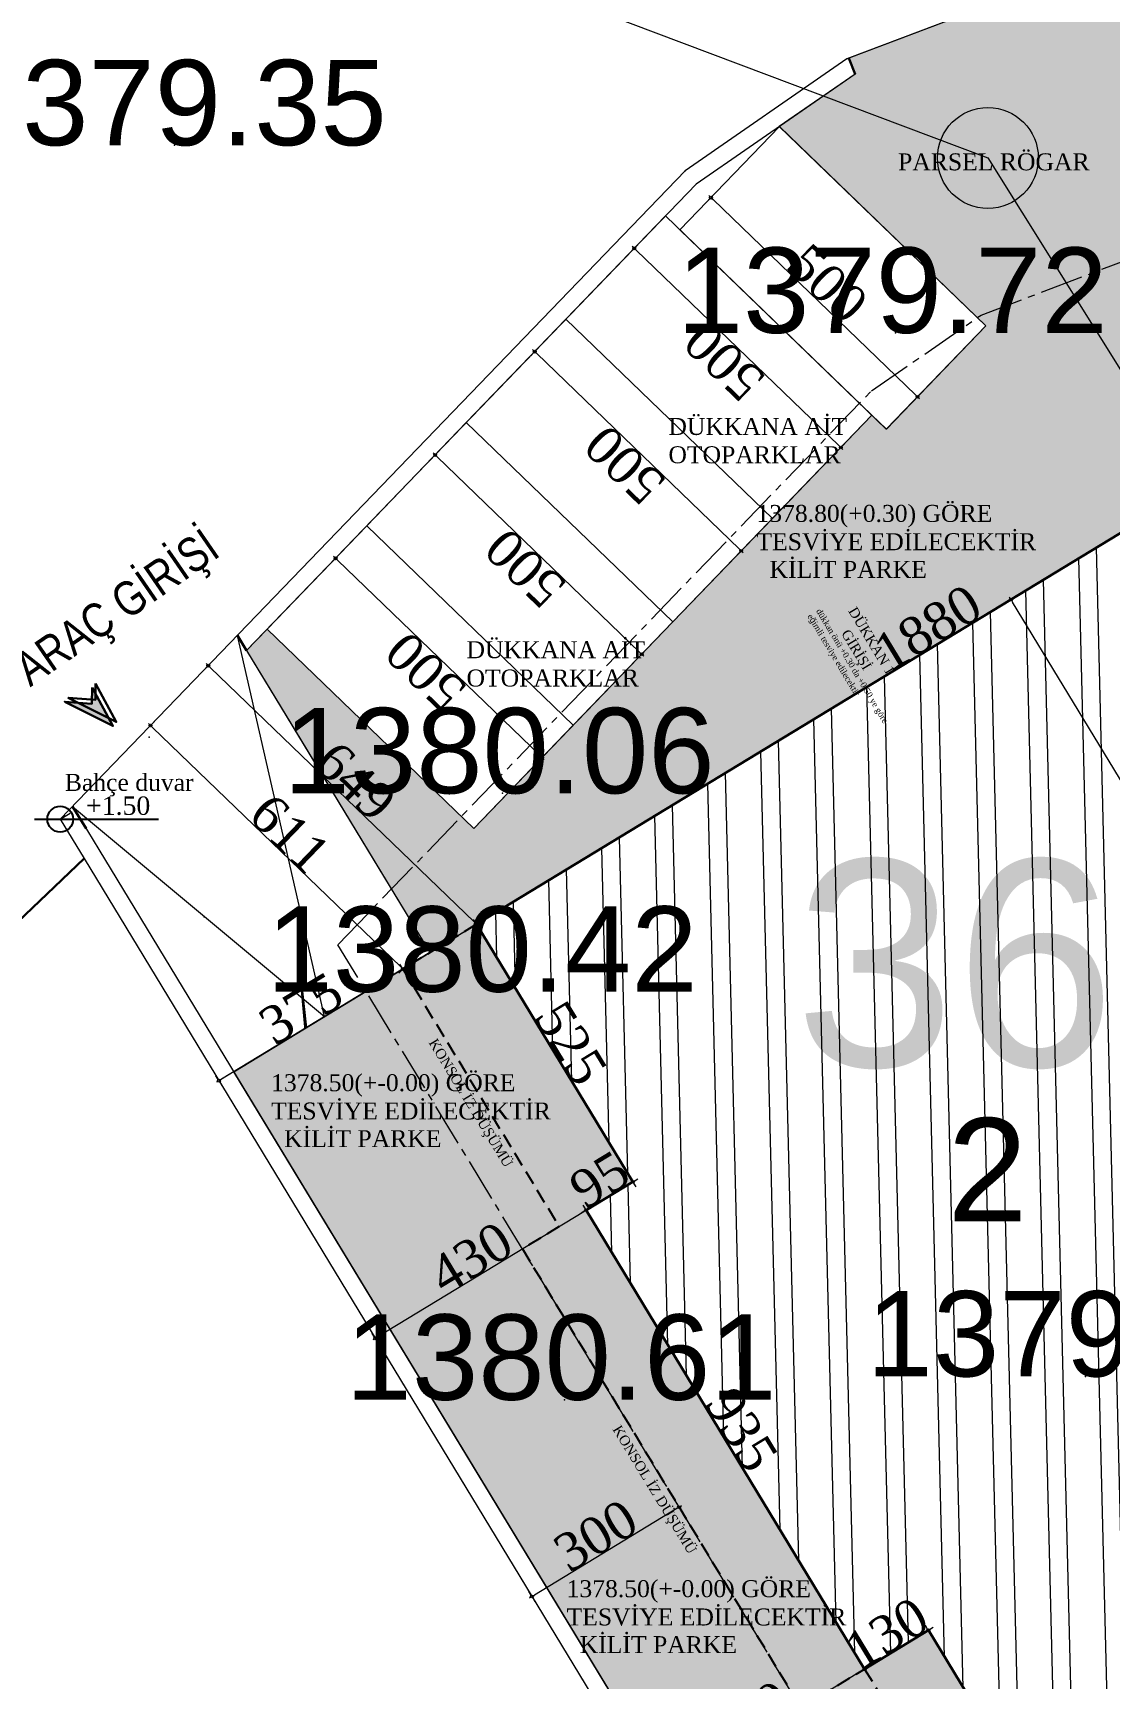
# Model space of a CAD drawing. Header units: millimetres. Extents: x 2232 to 85269, y -3593 to 5869.
# Drawn here: x 4351 to 4820, y 2992 to 3708 of the extents above; entities that cross this region are included whole.
import ezdxf

# ---------------------------------------------------------------- set-up
doc = ezdxf.new("R2010")
doc.units = ezdxf.units.MM
for name, pattern in [('CENTER2', [112.5, 75, -12.5, 12.5, -12.5]), ('DOTX2', [0.5, 0, -0.5]), ('HIDDEN', [0.375, 0.25, -0.125])]:
    doc.linetypes.add(name, pattern=pattern)
for name, color, linetype, lineweight in [('03_PARSEL_ALN_YENI', 40, 'Continuous', 0), ('@03_PARSEL', 40, 'Continuous', 0), ('duvar', 232, 'Continuous', 30), ('gors2', 55, 'Continuous', 30), ('iz', 1, 'DOTX2', 20), ('Kiris', 7, 'Continuous', 30), ('KOMSU', 6, 'Continuous', 0), ('NKOT', 1, 'Continuous', 0), ('NOKTA', 30, 'Continuous', 0), ('NOKTA_PARSEL_YENI', 2, 'Continuous', 0), ('taramaa', 8, 'Continuous', 13), ('TEVHID', 4, 'Continuous', 0), ('yazı', 11, 'Continuous', 20), ('YOLATERK', 143, 'Continuous', 0), ('ölçü iç', 170, 'Continuous', 9), ('ÖLÇÜ İÇ', 7, 'Continuous', 9)]:
    doc.layers.add(name, color=color, linetype=linetype, lineweight=lineweight)
for name, color, linetype in [('Kot', 7, 'Continuous'), ('LINES', 50, 'Continuous'), ('Yazi', 7, 'Continuous')]:
    doc.layers.add(name, color=color, linetype=linetype)
doc.styles.add('m2', font='arial.ttf', dxfattribs={"width": 0.8, "height": 16})
doc.styles.add('ROMANT', font='times.ttf')
doc.styles.get("Standard").update_dxf_attribs({"font": 'arial.ttf'})
doc.styles.add('times new roman tur_1_18', font='times.ttf', dxfattribs={"height": 0.2})
doc.styles.add('Times roman', font='times.ttf')
doc.dimstyles.new('VAZİYET ÖLÇÜ', dxfattribs={"dimtxt": 65, "dimasz": 5, "dimexe": 5, "dimexo": 0, "dimgap": 0, "dimtad": 1, "dimdec": 0, "dimzin": 3, "dimdsep": 46, "dimtxsty": 'ROMANT', "dimblk": 'fm-dim', "dimcen": 9, "dimdle": 1.25, "dimse1": 1, "dimse2": 1, "dimaunit": 1, "dimadec": 4, "dimazin": 0, "dimtfac": 0.75, "dimtdec": 0, "dimtix": 1, "dimtofl": 0, "dimtmove": 2, "dimatfit": 3, "dimldrblk": '11_AR2', "dimfxl": 1, "dimtvp": 1, "dimtolj": 1, "dimtzin": 3, "dimarcsym": 0})
pattern_1 = [(45, (-15000, 0), (0, 45.254834), [96, -32]), (135, (-14977.373, 22.627), (4e-15, 45.254834), [96, -32])]

# ---------------------------------------------------------------- blocks, each defined once
blk = doc.blocks.new('fm-dim')
at = {"linetype": 'Continuous'}
for p, q in [((-0.5, 0), (-1, 0)), ((0, 0.5), (0, 2)), ((0, -0.5), (0, -2)), ((0.5, 0), (1, 0))]:
    blk.add_line(p, q, dxfattribs=at)
at = {"color": 9, "linetype": 'Continuous'}
blk.add_circle((0, 0), 0.5, dxfattribs=at)
blk = doc.blocks.new('*D20')
at = {"layer": 'Defpoints', "color": 0, "transparency": 16777216}
for p in [(784747.6, -318397.9, -11.6), (784747.6, -318397.9), (784747.6, -318897.9, -11.6)]:
    blk.add_point(p, dxfattribs=at)
at = {"layer": 'ÖLÇÜ İÇ', "color": 0, "lineweight": -2, "transparency": 16777216}
blk.add_line((784747.6, -318892.9), (784747.6, -318402.9), dxfattribs=at)
at = {"layer": 'ÖLÇÜ İÇ', "color": 0, "lineweight": -2, "transparency": 16777216, "xscale": 5, "yscale": 5, "zscale": 5}
for p, rotation in [((784747.6, -318397.9), 90.00000000002727), ((784747.6, -318897.9), 270.0000000000273)]:
    blk.add_blockref('fm-dim', p, dxfattribs=dict(at, rotation=rotation))
at = {"layer": 'ÖLÇÜ İÇ', "color": 0, "transparency": 16777216, "insert": (784780.6, -318647.9), "char_height": 65, "attachment_point": 5, "rotation": 270, "style": 'ROMANT'}
blk.add_mtext('\\A1;500', dxfattribs=at)
blk = doc.blocks.new('11_AR2')
blk.add_line((-0.5, 0), (-1, 0))
blk.add_circle((0, 0), 0.5)
blk = doc.blocks.new('YTTYTY')
at = {"layer": 'NOKTA'}
for p in [(1080623.7, -439430.2, -125.3), (1081880.2, -439757.1, -89), (1081195, -440559.1, -54.6), (1080466, -440672.6, -136720.1), (1080675.3, -440774.1, -18.9), (1082211.1, -441574.9, -89.4), (1081303.1, -441615.6)]:
    blk.add_point(p, dxfattribs=at)
at = {"layer": 'NKOT'}
for s, p in [('1379.35', (1080242.5, -439430.2, -125.3)), ('1379.72', (1081499, -439757.1, -89)), ('1380.06', (1080813.8, -440559.1, -54.6)), ('1380.42', (1080784.1, -440904.8, -18.9)), ('1379.71', (1081829.9, -441574.9, -89.4)), ('1380.61', (1080921.9, -441615.6))]:
    blk.add_text(s, height=148.75, dxfattribs=at).set_placement(p)
blk = doc.blocks.new('*D2486')
at = {"layer": 'Defpoints', "color": 0, "transparency": 16777216}
for p in [(1127611, -439811.6), (1127611, -439811.6), (1126004, -440787.2)]:
    blk.add_point(p, dxfattribs=at)
at = {"layer": 'ÖLÇÜ İÇ', "color": 0, "lineweight": -2, "transparency": 16777216}
blk.add_line((1126008.3, -440784.6), (1127606.8, -439814.2), dxfattribs=at)
at = {"layer": 'ÖLÇÜ İÇ', "color": 0, "lineweight": -2, "transparency": 16777216, "xscale": 5, "yscale": 5, "zscale": 5}
for p, rotation in [((1127611, -439811.6), 31.2624292926261), ((1126004, -440787.2), 211.2624292926261)]:
    blk.add_blockref('fm-dim', p, dxfattribs=dict(at, rotation=rotation))
at = {"layer": 'ÖLÇÜ İÇ', "color": 0, "transparency": 16777216, "insert": (1126790.4, -440271.2), "char_height": 65, "attachment_point": 5, "rotation": 31.2624, "style": 'ROMANT'}
blk.add_mtext('\\A1;1880', dxfattribs=at)
blk = doc.blocks.new('*D2501')
at = {"layer": 'Defpoints', "color": 0, "transparency": 16777216}
for p in [(1126791.6, -442017.1), (1126791.6, -442017.1), (1127730.9, -443564.3)]:
    blk.add_point(p, dxfattribs=at)
at = {"layer": 'ÖLÇÜ İÇ', "color": 0, "lineweight": -2, "transparency": 16777216}
blk.add_line((1127728.3, -443560), (1126794.2, -442021.4), dxfattribs=at)
at = {"layer": 'ÖLÇÜ İÇ', "color": 0, "lineweight": -2, "transparency": 16777216, "xscale": 5, "yscale": 5, "zscale": 5}
for p, rotation in [((1126791.6, -442017.1), 121.2624292926255), ((1127730.9, -443564.3), 301.2624292926255)]:
    blk.add_blockref('fm-dim', p, dxfattribs=dict(at, rotation=rotation))
at = {"layer": 'ÖLÇÜ İÇ', "color": 0, "transparency": 16777216, "insert": (1127289.5, -442773.5), "char_height": 65, "attachment_point": 5, "rotation": 301.2624, "style": 'ROMANT'}
blk.add_mtext('\\A1;1810', dxfattribs=at)
blk = doc.blocks.new('*D2502')
at = {"layer": 'Defpoints', "color": 0, "transparency": 16777216}
for p in [(1126791.6, -442017.1), (1126680.5, -442084.6), (1126680.5, -442084.6)]:
    blk.add_point(p, dxfattribs=at)
at = {"layer": 'ÖLÇÜ İÇ', "color": 0, "lineweight": -2, "transparency": 16777216}
blk.add_line((1126787.3, -442019.7), (1126684.8, -442082), dxfattribs=at)
at = {"layer": 'ÖLÇÜ İÇ', "color": 0, "lineweight": -2, "transparency": 16777216, "xscale": 5, "yscale": 5, "zscale": 5}
for p, rotation in [((1126791.6, -442017.1), 31.26242929268892), ((1126680.5, -442084.6), 211.2624292926889)]:
    blk.add_blockref('fm-dim', p, dxfattribs=dict(at, rotation=rotation))
at = {"layer": 'ÖLÇÜ İÇ', "color": 0, "transparency": 16777216, "insert": (1126718.9, -442022.6), "char_height": 65, "attachment_point": 5, "rotation": 31.2624, "style": 'ROMANT'}
blk.add_mtext('\\A1;130', dxfattribs=at)
blk = doc.blocks.new('*D2503')
at = {"layer": 'Defpoints', "color": 0, "transparency": 16777216}
for p in [(1126195.3, -441285.3), (1126195.3, -441285.3), (1126680.5, -442084.6)]:
    blk.add_point(p, dxfattribs=at)
at = {"layer": 'ÖLÇÜ İÇ', "color": 0, "lineweight": -2, "transparency": 16777216}
blk.add_line((1126677.9, -442080.3), (1126197.9, -441289.6), dxfattribs=at)
at = {"layer": 'ÖLÇÜ İÇ', "color": 0, "lineweight": -2, "transparency": 16777216, "xscale": 5, "yscale": 5, "zscale": 5}
for p, rotation in [((1126195.3, -441285.3), 121.2624292926515), ((1126680.5, -442084.6), 301.2624292926516)]:
    blk.add_blockref('fm-dim', p, dxfattribs=dict(at, rotation=rotation))
at = {"layer": 'ÖLÇÜ İÇ', "color": 0, "transparency": 16777216, "insert": (1126466.2, -441667.7), "char_height": 65, "attachment_point": 5, "rotation": 301.2624, "style": 'ROMANT'}
blk.add_mtext('\\A1;935', dxfattribs=at)
blk = doc.blocks.new('*D2504')
at = {"layer": 'Defpoints', "color": 0, "transparency": 16777216}
for p in [(1126276.5, -441236), (1126195.3, -441285.3), (1126195.3, -441285.3)]:
    blk.add_point(p, dxfattribs=at)
at = {"layer": 'ÖLÇÜ İÇ', "color": 0, "lineweight": -2, "transparency": 16777216}
blk.add_line((1126272.2, -441238.6), (1126199.5, -441282.7), dxfattribs=at)
at = {"layer": 'ÖLÇÜ İÇ', "color": 0, "lineweight": -2, "transparency": 16777216, "xscale": 5, "yscale": 5, "zscale": 5}
for p, rotation in [((1126276.5, -441236), 31.26242929245344), ((1126195.3, -441285.3), 211.2624292924534)]:
    blk.add_blockref('fm-dim', p, dxfattribs=dict(at, rotation=rotation))
at = {"layer": 'ÖLÇÜ İÇ', "color": 0, "transparency": 16777216, "insert": (1126218.7, -441232.3), "char_height": 65, "attachment_point": 5, "rotation": 31.2624, "style": 'ROMANT'}
blk.add_mtext('\\A1;95', dxfattribs=at)
blk = doc.blocks.new('*D2505')
at = {"layer": 'Defpoints', "color": 0, "transparency": 16777216}
for p in [(1126004, -440787.2), (1126276.5, -441236), (1126276.5, -441236)]:
    blk.add_point(p, dxfattribs=at)
at = {"layer": 'ÖLÇÜ İÇ', "color": 0, "lineweight": -2, "transparency": 16777216}
blk.add_line((1126006.6, -440791.5), (1126273.9, -441231.7), dxfattribs=at)
at = {"layer": 'ÖLÇÜ İÇ', "color": 0, "lineweight": -2, "transparency": 16777216, "xscale": 5, "yscale": 5, "zscale": 5}
for p, rotation in [((1126004, -440787.2), 121.2624292925841), ((1126276.5, -441236), 301.262429292584)]:
    blk.add_blockref('fm-dim', p, dxfattribs=dict(at, rotation=rotation))
at = {"layer": 'ÖLÇÜ İÇ', "color": 0, "transparency": 16777216, "insert": (1126168.5, -440994.5), "char_height": 65, "attachment_point": 5, "rotation": 301.2624, "style": 'ROMANT'}
blk.add_mtext('\\A1;525', dxfattribs=at)
blk = doc.blocks.new('*D2506')
at = {"layer": 'Defpoints', "color": 0, "transparency": 16777216}
for p in [(1125536.6, -440336.6), (1125536.6, -440336.6), (1126004, -440787.2)]:
    blk.add_point(p, dxfattribs=at)
at = {"layer": 'ÖLÇÜ İÇ', "color": 0, "lineweight": -2, "transparency": 16777216}
blk.add_line((1126000.4, -440783.8), (1125540.2, -440340.1), dxfattribs=at)
at = {"layer": 'ÖLÇÜ İÇ', "color": 0, "lineweight": -2, "transparency": 16777216, "xscale": 5, "yscale": 5, "zscale": 5}
for p, rotation in [((1125536.6, -440336.6), 136.0485959687443), ((1126004, -440787.2), 316.0485959687443)]:
    blk.add_blockref('fm-dim', p, dxfattribs=dict(at, rotation=rotation))
at = {"layer": 'ÖLÇÜ İÇ', "color": 0, "transparency": 16777216, "insert": (1125793.3, -440538.1), "char_height": 65, "attachment_point": 5, "rotation": 316.0486, "style": 'ROMANT'}
blk.add_mtext('\\A1;649', dxfattribs=at)
blk = doc.blocks.new('*D2518')
at = {"layer": 'Defpoints', "color": 0, "transparency": 16777216}
for p in [(1126680.5, -442084.5), (1126312.9, -442307.7), (1126312.9, -442307.7)]:
    blk.add_point(p, dxfattribs=at)
at = {"layer": 'ÖLÇÜ İÇ', "color": 0, "lineweight": -2, "transparency": 16777216}
blk.add_line((1126676.2, -442087.1), (1126317.2, -442305.1), dxfattribs=at)
at = {"layer": 'ÖLÇÜ İÇ', "color": 0, "lineweight": -2, "transparency": 16777216, "xscale": 5, "yscale": 5, "zscale": 5}
for p, rotation in [((1126680.5, -442084.5), 31.26242935324289), ((1126312.9, -442307.7), 211.2624293532429)]:
    blk.add_blockref('fm-dim', p, dxfattribs=dict(at, rotation=rotation))
at = {"layer": 'ÖLÇÜ İÇ', "color": 0, "transparency": 16777216, "insert": (1126479.5, -442167.8), "char_height": 65, "attachment_point": 5, "rotation": 31.2624, "style": 'ROMANT'}
blk.add_mtext('\\A1;430', dxfattribs=at)
blk = doc.blocks.new('*D2519')
at = {"layer": 'Defpoints', "color": 0, "transparency": 16777216}
for p in [(1126195.2, -441285.3), (1125827.7, -441508.4), (1125827.7, -441508.4)]:
    blk.add_point(p, dxfattribs=at)
at = {"layer": 'ÖLÇÜ İÇ', "color": 0, "lineweight": -2, "transparency": 16777216}
blk.add_line((1126191, -441287.9), (1125832, -441505.8), dxfattribs=at)
at = {"layer": 'ÖLÇÜ İÇ', "color": 0, "lineweight": -2, "transparency": 16777216, "xscale": 5, "yscale": 5, "zscale": 5}
for p, rotation in [((1126195.2, -441285.3), 31.26242935326862), ((1125827.7, -441508.4), 211.2624293532686)]:
    blk.add_blockref('fm-dim', p, dxfattribs=dict(at, rotation=rotation))
at = {"layer": 'ÖLÇÜ İÇ', "color": 0, "transparency": 16777216, "insert": (1125994.3, -441368.6), "char_height": 65, "attachment_point": 5, "rotation": 31.2624, "style": 'ROMANT'}
blk.add_mtext('\\A1;430', dxfattribs=at)
blk = doc.blocks.new('*D2520')
at = {"layer": 'Defpoints', "color": 0, "transparency": 16777216}
for p in [(1125875.8, -440865.1), (1125555.2, -441059.7), (1125555.2, -441059.7)]:
    blk.add_point(p, dxfattribs=at)
at = {"layer": 'ÖLÇÜ İÇ', "color": 0, "lineweight": -2, "transparency": 16777216}
blk.add_line((1125871.5, -440867.7), (1125559.5, -441057.1), dxfattribs=at)
at = {"layer": 'ÖLÇÜ İÇ', "color": 0, "lineweight": -2, "transparency": 16777216, "xscale": 5, "yscale": 5, "zscale": 5}
for p, rotation in [((1125875.8, -440865.1), 31.26242935328261), ((1125555.2, -441059.7), 211.2624293532826)]:
    blk.add_blockref('fm-dim', p, dxfattribs=dict(at, rotation=rotation))
at = {"layer": 'ÖLÇÜ İÇ', "color": 0, "transparency": 16777216, "insert": (1125698.3, -440934.1), "char_height": 65, "attachment_point": 5, "rotation": 31.2624, "style": 'ROMANT'}
blk.add_mtext('\\A1;375', dxfattribs=at)
blk = doc.blocks.new('*D2521')
at = {"layer": 'Defpoints', "color": 0, "transparency": 16777216}
for p in [(1125435.9, -440441), (1125435.9, -440441), (1125875.8, -440865.1)]:
    blk.add_point(p, dxfattribs=at)
at = {"layer": 'ÖLÇÜ İÇ', "color": 0, "lineweight": -2, "transparency": 16777216}
blk.add_line((1125872.2, -440861.6), (1125439.5, -440444.5), dxfattribs=at)
at = {"layer": 'ÖLÇÜ İÇ', "color": 0, "lineweight": -2, "transparency": 16777216, "xscale": 5, "yscale": 5, "zscale": 5}
for p, rotation in [((1125435.9, -440441), 136.0485959686964), ((1125875.8, -440865.1), 316.0485959686964)]:
    blk.add_blockref('fm-dim', p, dxfattribs=dict(at, rotation=rotation))
at = {"layer": 'ÖLÇÜ İÇ', "color": 0, "transparency": 16777216, "insert": (1125678.8, -440629.3), "char_height": 65, "attachment_point": 5, "rotation": 316.0486, "style": 'ROMANT'}
blk.add_mtext('\\A1;611', dxfattribs=at)
blk = doc.blocks.new('*D2522')
at = {"layer": 'Defpoints', "color": 0, "transparency": 16777216}
for p in [(1126357.2, -441802.6), (1126100.8, -441958.3, -138060.7), (1126100.8, -441958.3)]:
    blk.add_point(p, dxfattribs=at)
at = {"layer": 'ÖLÇÜ İÇ', "color": 0, "lineweight": -2, "transparency": 16777216}
blk.add_line((1126353, -441805.2), (1126105.1, -441955.7), dxfattribs=at)
at = {"layer": 'ÖLÇÜ İÇ', "color": 0, "lineweight": -2, "transparency": 16777216, "xscale": 5, "yscale": 5, "zscale": 5}
for p, rotation in [((1126357.2, -441802.6), 31.26242935317646), ((1126100.8, -441958.3), 211.2624293531764)]:
    blk.add_blockref('fm-dim', p, dxfattribs=dict(at, rotation=rotation))
at = {"layer": 'ÖLÇÜ İÇ', "color": 0, "transparency": 16777216, "insert": (1126211.9, -441852.2), "char_height": 65, "attachment_point": 5, "rotation": 31.2624, "style": 'ROMANT'}
blk.add_mtext('\\A1;300', dxfattribs=at)
blk = doc.blocks.new('*D2533')
at = {"layer": 'Defpoints', "color": 0, "transparency": 16777216}
for p in [(1126935.7, -440221.6), (1126935.7, -440221.6), (1127869.9, -441760.2)]:
    blk.add_point(p, dxfattribs=at)
at = {"layer": 'ÖLÇÜ İÇ', "color": 0, "lineweight": -2, "transparency": 16777216}
blk.add_line((1127867.3, -441755.9), (1126938.3, -440225.9), dxfattribs=at)
at = {"layer": 'ÖLÇÜ İÇ', "color": 0, "lineweight": -2, "transparency": 16777216, "xscale": 5, "yscale": 5, "zscale": 5}
for p, rotation in [((1126935.7, -440221.6), 121.2624292926241), ((1127869.9, -441760.2), 301.2624292926241)]:
    blk.add_blockref('fm-dim', p, dxfattribs=dict(at, rotation=rotation))
at = {"layer": 'ÖLÇÜ İÇ', "color": 0, "transparency": 16777216, "insert": (1127431.1, -440973.7), "char_height": 65, "attachment_point": 5, "rotation": 301.2624, "style": 'ROMANT'}
blk.add_mtext('\\A1;1800', dxfattribs=at)
blk = doc.blocks.new('*D2537')
at = {"layer": 'Defpoints', "color": 0, "transparency": 16777216}
for p in [(1127869.9, -441760.2), (1126968.1, -442307.7), (1126968.1, -442307.7)]:
    blk.add_point(p, dxfattribs=at)
at = {"layer": 'ÖLÇÜ İÇ', "color": 0, "lineweight": -2, "transparency": 16777216}
blk.add_line((1127865.6, -441762.8), (1126972.3, -442305.1), dxfattribs=at)
at = {"layer": 'ÖLÇÜ İÇ', "color": 0, "lineweight": -2, "transparency": 16777216, "xscale": 5, "yscale": 5, "zscale": 5}
for p, rotation in [((1127869.9, -441760.2), 31.26242929260379), ((1126968.1, -442307.7), 211.2624292926038)]:
    blk.add_blockref('fm-dim', p, dxfattribs=dict(at, rotation=rotation))
at = {"layer": 'ÖLÇÜ İÇ', "color": 0, "transparency": 16777216, "insert": (1127401.8, -442005.7), "char_height": 65, "attachment_point": 5, "rotation": 31.2624, "style": 'ROMANT'}
blk.add_mtext('\\A1;1055', dxfattribs=at)
blk = doc.blocks.new('FGFDGFDG')
at = {"layer": 'ÖLÇÜ İÇ', "color": 3}
blk.add_lwpolyline([(784669.4, -318397.9), (784919.4, -318397.9), (784919.4, -318897.9), (784669.4, -318897.9)], close=True, dxfattribs=at)
at = {"layer": 'ÖLÇÜ İÇ'}
dim = blk.add_aligned_dim(p1=(784747.6, -318897.9), p2=(784747.6, -318397.9), distance=0, dimstyle='VAZİYET ÖLÇÜ', dxfattribs=at)
dim.commit()
dim.dimension.update_dxf_attribs({"geometry": '*D20', "text_midpoint": (784780.6, -318647.9, 11.6)})
blk = doc.blocks.new('DFGDFG')
at = {"layer": 'gors2'}
h = blk.add_hatch(color=256, dxfattribs=at)
h.paths.add_polyline_path([(1065479.6, -440403.2), (1065479.7, -440396), (1065485.6, -440396.4), (1065485.8, -440385.4), (1065508.9, -440428.2), (1065455.2, -440401.4)])
h.paths.add_polyline_path([(1065480.1, -440374.9), (1065485.8, -440385.4), (1065485.6, -440396.4), (1065479.7, -440396)])
h.paths.add_polyline_path([(1065432.3, -440399.7), (1065455.2, -440401.4), (1065508.9, -440428.2), (1065516.1, -440441.6)])
at = {"layer": 'taramaa'}
h = blk.add_hatch(dxfattribs=at)
h.set_pattern_fill('AR-HBONE', color=256, scale=8)
h.set_pattern_definition(pattern_1)
h.paths.add_polyline_path([(1070331, -446180.5), (1069903.6, -446440), (1069773.8, -446226.3), (1070201.2, -445966.8)], flags=16)
h.paths.add_polyline_path([(1069476.2, -446699.5), (1069346.4, -446485.8), (1069773.8, -446226.3), (1069903.6, -446440)], flags=16)
h.paths.add_polyline_path([(1069268.5, -446357.6), (1069138.8, -446143.9), (1069566.2, -445884.4), (1069695.9, -446098.1)], flags=16)
h.paths.add_polyline_path([(1069695.9, -446098.1), (1069566.2, -445884.4), (1069993.5, -445625), (1070123.3, -445838.7)], flags=16)
h.paths.add_polyline_path([(1070331, -446180.5), (1070201.2, -445966.8), (1070628.6, -445707.3), (1070758.4, -445921)], flags=16)
h.paths.add_polyline_path([(1070758.4, -445921), (1070628.6, -445707.3), (1071056, -445447.9), (1071185.8, -445661.6)], flags=16)
h.paths.add_polyline_path([(1070123.3, -445838.7), (1069993.5, -445625), (1070420.9, -445365.5), (1070550.7, -445579.2)], flags=16)
h.paths.add_polyline_path([(1070550.7, -445579.2), (1070420.9, -445365.5), (1070848.3, -445106), (1070978.1, -445319.7)], flags=16)
h.paths.add_polyline_path([(1070343.1, -445237.2), (1070213.4, -445023.5), (1070640.8, -444764.1), (1070770.5, -444977.8)], flags=16)
h.paths.add_polyline_path([(1069915.7, -445496.7), (1069786, -445283), (1070213.4, -445023.5), (1070343.1, -445237.2)], flags=16)
h.paths.add_polyline_path([(1069488.3, -445756.2), (1069358.6, -445542.5), (1069786, -445283), (1069915.7, -445496.7)], flags=16)
h.paths.add_polyline_path([(1069060.9, -446015.7), (1068931.2, -445802), (1069358.6, -445542.5), (1069488.3, -445756.2)], flags=16)
h.paths.add_polyline_path([(1069151, -445200.6), (1069280.7, -445414.3), (1068853.3, -445673.8), (1068723.6, -445460.1)], flags=16)
h.paths.add_polyline_path([(1070135.5, -444895.3), (1069708.1, -445154.8), (1069578.4, -444941.1), (1070005.8, -444681.6)], flags=16)
h.paths.add_polyline_path([(1069578.4, -444941.1), (1069708.1, -445154.8), (1069280.7, -445414.3), (1069151, -445200.6)], flags=16)
h.paths.add_polyline_path([(1070433.2, -444422.2), (1070562.9, -444635.9), (1070135.5, -444895.3), (1070005.8, -444681.6)], flags=16)
h.paths.add_polyline_path([(1070225.6, -444080.3), (1070355.3, -444294), (1069927.9, -444553.4), (1069798.2, -444339.7)], flags=16)
h.paths.add_polyline_path([(1069798.2, -444339.7), (1069927.9, -444553.4), (1069500.5, -444812.9), (1069370.8, -444599.2)], flags=16)
h.paths.add_polyline_path([(1069370.8, -444599.2), (1069500.5, -444812.9), (1069073.1, -445072.4), (1068943.4, -444858.7)], flags=16)
h.paths.add_polyline_path([(1068943.4, -444858.7), (1069073.1, -445072.4), (1068645.7, -445331.9), (1068516, -445118.2)], flags=16)
h.paths.add_polyline_path([(1069363.2, -446963.1), (1069820.9, -446761.8), (1069921.6, -446990.6), (1070146.5, -446891.7), (1070322.1, -446789.7), (1070196.4, -446573.5), (1071945.6, -445557.1), (1071908.5, -445477.3), (1071618.3, -445612), (1070565.5, -443344.5), (1070855.7, -443209.8), (1070791.4, -443095.2), (1070512.4, -443251.9), (1069778, -441944), (1069490.8, -441582.1), (1069533.4, -441515.1), (1069530, -441512.6), (1069498.8, -441536.2), (1068906.3, -440766.7), (1068893.9, -440750.1), (1068547.9, -440389), (1068561.7, -440375.8), (1068254.5, -440055.2), (1068221.5, -440020.7), (1067844.6, -439692.1), (1068056.7, -439448.1), (1067569.4, -439024.9), (1067292.8, -439091.7), (1066798.9, -439278.6), (1066809.6, -439306.6), (1066677.7, -439397.7), (1067037.7, -439744.7), (1066864.2, -439924.7), (1066839.1, -439900.5), (1066145, -440620.4), (1065785.1, -440273.4), (1065749.3, -440310.5), (1066068.6, -440836.5), (1067756.9, -439811.6), (1068029.3, -440260.4), (1068110.5, -440211.1), (1068595.7, -441010.3), (1068484.6, -441077.8), (1069423.9, -442625), (1069535.1, -442557.5), (1070020.3, -443356.7), (1069939.1, -443406), (1070211.5, -443854.8), (1068476.3, -444908.3), (1068181.4, -445087.3), (1069460.3, -447193.5), (1069463.9, -447191.9)])
h = blk.add_hatch(dxfattribs=at)
h.set_pattern_fill('AR-HBONE', color=256, scale=8)
h.set_pattern_definition(pattern_1)
h.paths.add_polyline_path([(1067876.7, -443564.3), (1067765.6, -443631.7), (1068250.8, -444431), (1068332.1, -444381.7), (1068604.5, -444830.4), (1068181.4, -445087.3), (1065726.7, -441044.1), (1066149.8, -440787.2), (1066422.3, -441236), (1066341.1, -441285.3), (1066826.3, -442084.6), (1066937.4, -442017.1), (1067010.1, -442136.8), (1066844.7, -442237.2), (1066953.7, -442416.7), (1067007.9, -442383.7), (1067423.1, -443067.6), (1067534.2, -443000.1)])
blk.add_line((1065075.8, -441045.1, -138060.7), (1065466, -440672.6, -138060.7))
at = {"layer": '03_PARSEL_ALN_YENI', "lineweight": 0}
blk.add_lwpolyline([(1070022.9, -441665.3), (1069667.6, -441172.2), (1069560.8, -441035.9), (1069052.4, -440386.9), (1068553.4, -439856.7), (1068392.7, -439700.1), (1067605.2, -439016.3), (1067292.8, -439091.7), (1066795.5, -439279.9), (1066513.3, -439474.7), (1065424.5, -440604.1), (1065466, -440672.6), (1068138.6, -445074.7), (1068304.5, -445347.9), (1069448.3, -447231.5), (1070160.1, -446918.5), (1072090, -445796.9), (1070882.5, -443196.1)], close=True, dxfattribs=at)
for points in [[(1065462.1, -440608.3), (1065462.1, -440608.3), (1065491.7, -440657), (1068164.2, -445059.1), (1068330.2, -445332.4), (1069460.3, -447193.5), (1070146.5, -446891.7), (1072051.2, -445784.7), (1070855.7, -443209.8), (1069997.6, -441681.5), (1069643.6, -441190.2), (1069537.2, -441054.4), (1069029.6, -440406.4), (1068532, -439877.8), (1068372.4, -439722.2), (1067569.4, -439024.9)], [(1066809.6, -439306.6), (1066532.8, -439497.7), (1065749.3, -440310.5)], [(1065446, -440581.8), (1065884.8, -440948.1), (1065733.2, -440284)], [(1065749.3, -440310.5), (1065833.6, -440449.4), (1066068.6, -440836.5), (1065701.1, -441059.7)]]:
    blk.add_lwpolyline(points, dxfattribs=at)
at = {"layer": '@03_PARSEL'}
blk.add_line((1065466, -440672.6, -138060.7), (1068138.6, -445074.7, -138060.7), dxfattribs=at)
at = {"layer": 'duvar', "color": 1, "lineweight": 15}
blk.add_circle((1067041.2, -439452.4), 87.9, dxfattribs=at)
at = {"layer": 'gors2'}
for points in [[(1065480.1, -440374.9), (1065516.1, -440441.6), (1065432.3, -440399.7), (1065479.6, -440403.2), (1065480.1, -440374.9)], [(1065486.1, -440368.1), (1065522, -440434.8), (1065438.3, -440393), (1065485.6, -440396.4), (1065486.1, -440368.1)]]:
    blk.add_lwpolyline(points, dxfattribs=at)
at = {"layer": 'Kiris', "color": 18, "true_color": 0x000000}
for points in [[(1066809.6, -439306.6), (1066798.9, -439278.6)], [(1065733.2, -440284), (1065749.3, -440310.5)], [(1065446, -440581.8), (1065469.6, -440620.6)]]:
    blk.add_lwpolyline(points, dxfattribs=at)
at = {"layer": 'KOMSU', "lineweight": 0}
blk.add_line((1065424.5, -440604.1), (1065441.9, -440593.6), dxfattribs=at)
at = {"layer": 'Kot', "color": 11, "linetype": 'Continuous', "lineweight": -3}
for points in [[(1065379.5, -440604.1), (1065469.5, -440604.1)], [(1065469.5, -440604.1), (1065595.7, -440604.1)]]:
    blk.add_lwpolyline(points, dxfattribs=at)
blk.add_circle((1065424.5, -440604.1), 22.5, dxfattribs=at)
at = {"layer": 'NOKTA_PARSEL_YENI', "lineweight": 0}
for p in [(1065424.5, -440604.1), (1065424.5, -440604.1), (1065424.5, -440604.1), (1065424.5, -440604.1), (1065424.5, -440604.1), (1065424.5, -440604.1), (1065424.5, -440604.1), (1065424.5, -440604.1), (1065424.5, -440604.1), (1065433.2, -440598.9)]:
    blk.add_point(p, dxfattribs=at)
at = {"layer": 'taramaa'}
blk.add_lwpolyline([(1067292.8, -439091.7), (1066798.9, -439278.6), (1066809.6, -439306.6), (1066677.7, -439397.7), (1067037.7, -439744.7), (1066864.2, -439924.7), (1066839.1, -439900.5), (1066145, -440620.4), (1065785.1, -440273.4), (1065749.3, -440310.5), (1066068.6, -440836.5), (1067756.9, -439811.6), (1068029.3, -440260.4), (1068110.5, -440211.1), (1068595.7, -441010.3), (1068484.6, -441077.8), (1069423.9, -442625)], dxfattribs=at)
blk.add_lwpolyline([(1067876.7, -443564.3), (1067765.6, -443631.7), (1068250.8, -444431), (1068332.1, -444381.7), (1068604.5, -444830.4), (1068181.4, -445087.3), (1065726.7, -441044.1), (1066149.8, -440787.2), (1066422.3, -441236), (1066341.1, -441285.3), (1066826.3, -442084.6), (1066937.4, -442017.1), (1067010.1, -442136.8), (1066844.7, -442237.2), (1066953.7, -442416.7), (1067007.9, -442383.7), (1067423.1, -443067.6), (1067534.2, -443000.1)], close=True, dxfattribs=at)
at = {"layer": 'TEVHID', "color": 3, "linetype": 'CENTER2', "lineweight": 0, "elevation": -138060.7}
blk.add_lwpolyline([(1068196.7, -440207.3), (1068438.8, -440464.5), (1068672.7, -440713.1), (1068913, -441019.7), (1069267.8, -441472.6), (1069439.6, -441711), (1069600.7, -441934.7), (1070437.1, -443424.1), (1071032.7, -444707.1), (1071444.4, -445593.8), (1069933.2, -446472.1), (1069463.5, -446678.6), (1069132.8, -446134), (1068560.9, -445192.2), (1068395, -444919), (1065908.2, -440822.8), (1066838.6, -439857.8), (1067029.5, -439725.9), (1067440.5, -439570.4), (1067472, -439562.8), (1068054, -440068.2)], close=True, dxfattribs=at)
at = {"layer": 'YOLATERK'}
for p in [(1066795.5, -439279.9, -126653.7), (1066513.3, -439474.7, -127549.7), (1065579.7, -440461.4, -125410.7), (1065424.5, -440604.1, -136881.7)]:
    blk.add_point(p, dxfattribs=at)
at = {"layer": 'ÖLÇÜ İÇ', "color": 1}
blk.add_lwpolyline([(1066076.9, -439088.9), (1067041.2, -439452.4), (1068314.5, -441486.4)], dxfattribs=at)
at = {"layer": 'ÖLÇÜ İÇ'}
for p, rotation in [((292682.2, -783500.3), 46.04859596887091), ((1840661.1, -95977.8), 226.048595968801), ((1840487.6, -96157.8), 226.048595968801), ((1840314.1, -96337.8), 226.048595968801), ((1840140.6, -96517.8), 226.048595968801)]:
    blk.add_blockref('FGFDGFDG', p, dxfattribs=dict(at, rotation=rotation))
at = {"layer": 'Kot', "color": 11, "linetype": 'Continuous', "lineweight": -3, "style": 'times new roman tur_1_18'}
blk.add_text('+1.50', height=32, dxfattribs=at).set_placement((1065469.5, -440596.6))
at = {"layer": 'LINES', "linetype": 'Continuous', "style": 'm2', "width": 0.8}
for s, height, rotation, p in [('VATAN CAD.', 361.38, 46.868, (1064175, -439672.2)), ('YAYA ve ARAÇ GİRİŞİ', 60, 34.6086, (1065135.9, -440537.7))]:
    blk.add_text(s, height=height, rotation=rotation, dxfattribs=at).set_placement(p)
at = {"layer": 'Yazi', "color": 6}
for s, height, p in [('368', 360, (1066704.4, -441034.9, -138060.7)), ('2', 180, (1066970.5, -441304.9, -138060.7))]:
    blk.add_text(s, height=height, dxfattribs=at).set_placement(p)
at = {"layer": 'yazı', "ltscale": 5, "char_height": 29.575, "width": 491.261, "attachment_point": 7, "rotation": 0, "style": 'Times roman'}
for s, insert in [('PARSEL RÖGAR', (1066884.6, -439474.3)), ('1378.80(+0.30) GÖRE TESVİYE EDİLECEKTİR', (1066637.8, -440136.3)), ('KİLİT PARKE', (1066660.7, -440183.8)), ('Bahçe duvar', (1065432.4, -440564.5)), ('1378.50(+-0.00) GÖRE TESVİYE EDİLECEKTİR', (1065791.9, -441128)), ('KİLİT PARKE', (1065814.7, -441175.5)), ('1378.50(+-0.00) GÖRE TESVİYE EDİLECEKTİR', (1066306.9, -442009.4)), ('KİLİT PARKE', (1066329.8, -442056.9))]:
    blk.add_mtext(s, dxfattribs=dict(at, insert=insert))
at = {"layer": 'yazı', "color": 2, "ltscale": 5, "char_height": 29.575, "width": 491.261, "attachment_point": 7, "rotation": 0, "style": 'Times roman'}
for insert in [(1066484.4, -439984.6), (1066132.5, -440373.5)]:
    blk.add_mtext('DÜKKANA AİT OTOPARKLAR', dxfattribs=dict(at, insert=insert))
blk = doc.blocks.new('RRRR')
at = {"layer": 'ölçü iç'}
h = blk.add_hatch(dxfattribs=at)
h.set_pattern_fill('ANSI32', color=2, scale=250, angle=-133.5898)
h.set_pattern_definition([(271.41019, (0, 0), (93.721606, 2.307185), []), (271.41019, (-30.47, -32.01), (93.721606, 2.307185), [])])
h.paths.add_polyline_path([(1128087.8, -441627.9), (1128248.7, -441892.9), (1128030.7, -442025.2), (1127869.9, -441760.2)])
h.paths.add_polyline_path([(1126004, -440787.2), (1126276.5, -441236), (1126195.3, -441285.3), (1126680.5, -442084.6), (1126791.6, -442017.1), (1127730.9, -443564.3), (1127619.8, -443631.7), (1128105, -444431), (1128186.2, -444381.7), (1128458.7, -444830.4), (1130065.7, -443854.8), (1129793.3, -443406), (1129874.5, -443356.7), (1129389.2, -442557.5), (1129278.1, -442625), (1128338.8, -441077.8), (1128449.9, -441010.3), (1127964.7, -440211.1), (1127883.5, -440260.4), (1127611, -439811.6)])
at = {"layer": 'iz', "color": 41, "linetype": 'HIDDEN', "lineweight": 25, "ltscale": 100, "true_color": 0xf4ee51}
blk.add_lwpolyline([(1126004, -440787.2), (1125875.8, -440865.1), (1126148.2, -441313.9), (1126084.1, -441352.8), (1126569.4, -442152), (1126680.5, -442084.6), (1127619.8, -443631.7), (1127508.7, -443699.2), (1127993.9, -444498.4), (1128058, -444459.5), (1128330.5, -444908.3), (1128458.7, -444830.4)], dxfattribs=at)
at = {"layer": 'Kiris', "color": 7}
blk.add_lwpolyline([(1126004, -440787.2), (1126276.5, -441236), (1126195.3, -441285.3), (1126680.5, -442084.6), (1126791.6, -442017.1), (1127730.9, -443564.3), (1127619.8, -443631.7), (1128105, -444431), (1128186.2, -444381.7), (1128458.7, -444830.4), (1130065.7, -443854.8), (1129793.3, -443406), (1129874.5, -443356.7), (1129389.2, -442557.5), (1129278.1, -442625), (1128338.8, -441077.8), (1128449.9, -441010.3), (1127964.7, -440211.1), (1127883.5, -440260.4), (1127611, -439811.6)], close=True, dxfattribs=at)
at = {"layer": 'Kiris', "color": 18, "true_color": 0x000000}
blk.add_blockref('DFGDFG', (59854.2, 0), dxfattribs=at)
at = {"layer": 'NKOT', "color": 18, "true_color": 0x000000}
blk.add_blockref('YTTYTY', (44854.2, 0), dxfattribs=at)
at = {"layer": 'iz', "color": 41, "linetype": 'HIDDEN', "ltscale": 100, "true_color": 0xf4ee51, "style": 'Times roman'}
for p in [(1125920.2, -440993.3), (1126240.6, -441666.8)]:
    blk.add_text('KONSOL İZ DÜŞÜMÜ', height=17.28, rotation=301.3777, dxfattribs=at).set_placement(p)
at = {"layer": 'Kot', "color": 11, "linetype": 'Continuous', "lineweight": -3, "insert": (1126604.7, -440236), "char_height": 10.667, "attachment_point": 1, "rotation": 300.8997, "style": 'times new roman tur_1_18'}
blk.add_mtext_dynamic_manual_height_columns('dükkan önü +0.30 da +0.50 ye göre e{\\fArial|b0|i0|c162|p34;ğ}imli tesviye edilecektir', width=271.666, gutter_width=1, heights=[0], dxfattribs=at)
at = {"layer": 'Yazi', "color": 6, "style": 'Times roman'}
for s, p in [('DÜKKAN 1 ', (1126651.4, -440241.3)), (' GİRİŞİ', (1126635.8, -440274.9))]:
    blk.add_text(s, height=17.28, rotation=301.1472, dxfattribs=at).set_placement(p)
at = {"layer": 'ÖLÇÜ İÇ'}
for p1, p2, picture, middle in [((1126004, -440787.2), (1127611, -439811.6), '*D2486', (1126790.4, -440271.2)), ((1127869.9, -441760.2), (1126935.7, -440221.6), '*D2533', (1127431.1, -440973.7)), ((1126004, -440787.2), (1125536.6, -440336.6), '*D2506', (1125793.3, -440538.1)), ((1125875.8, -440865.1), (1125435.9, -440441), '*D2521', (1125678.8, -440629.3)), ((1126004, -440787.2), (1126276.5, -441236), '*D2505', (1126168.5, -440994.5)), ((1125875.8, -440865.1), (1125555.2, -441059.7), '*D2520', (1125698.3, -440934.1)), ((1126276.5, -441236), (1126195.3, -441285.3), '*D2504', (1126218.7, -441232.3)), ((1126195.2, -441285.3), (1125827.7, -441508.4), '*D2519', (1125994.3, -441368.6)), ((1126680.5, -442084.6), (1126195.3, -441285.3), '*D2503', (1126466.2, -441667.7)), ((1126357.2, -441802.6), (1126100.8, -441958.3, -138060.7), '*D2522', (1126211.9, -441852.2)), ((1127869.9, -441760.2), (1126968.1, -442307.7), '*D2537', (1127401.8, -442005.7)), ((1126791.6, -442017.1), (1126680.5, -442084.6), '*D2502', (1126718.9, -442022.6)), ((1127730.9, -443564.3), (1126791.6, -442017.1), '*D2501', (1127289.5, -442773.5)), ((1126680.5, -442084.5), (1126312.9, -442307.7), '*D2518', (1126479.5, -442167.8))]:
    dim = blk.add_aligned_dim(p1=p1, p2=p2, distance=0, dimstyle='VAZİYET ÖLÇÜ', dxfattribs=at)
    dim.commit()
    dim.dimension.update_dxf_attribs({"geometry": picture, "text_midpoint": middle})

msp = doc.modelspace()

# ---------------------------------------------------------------- block references
at = {"layer": 'ÖLÇÜ İÇ', "xscale": 0.25, "yscale": 0.25, "zscale": 0.25}
msp.add_blockref('RRRR', (-276957.06, 113516.85), dxfattribs=at)

doc.saveas('drawing.dxf')
